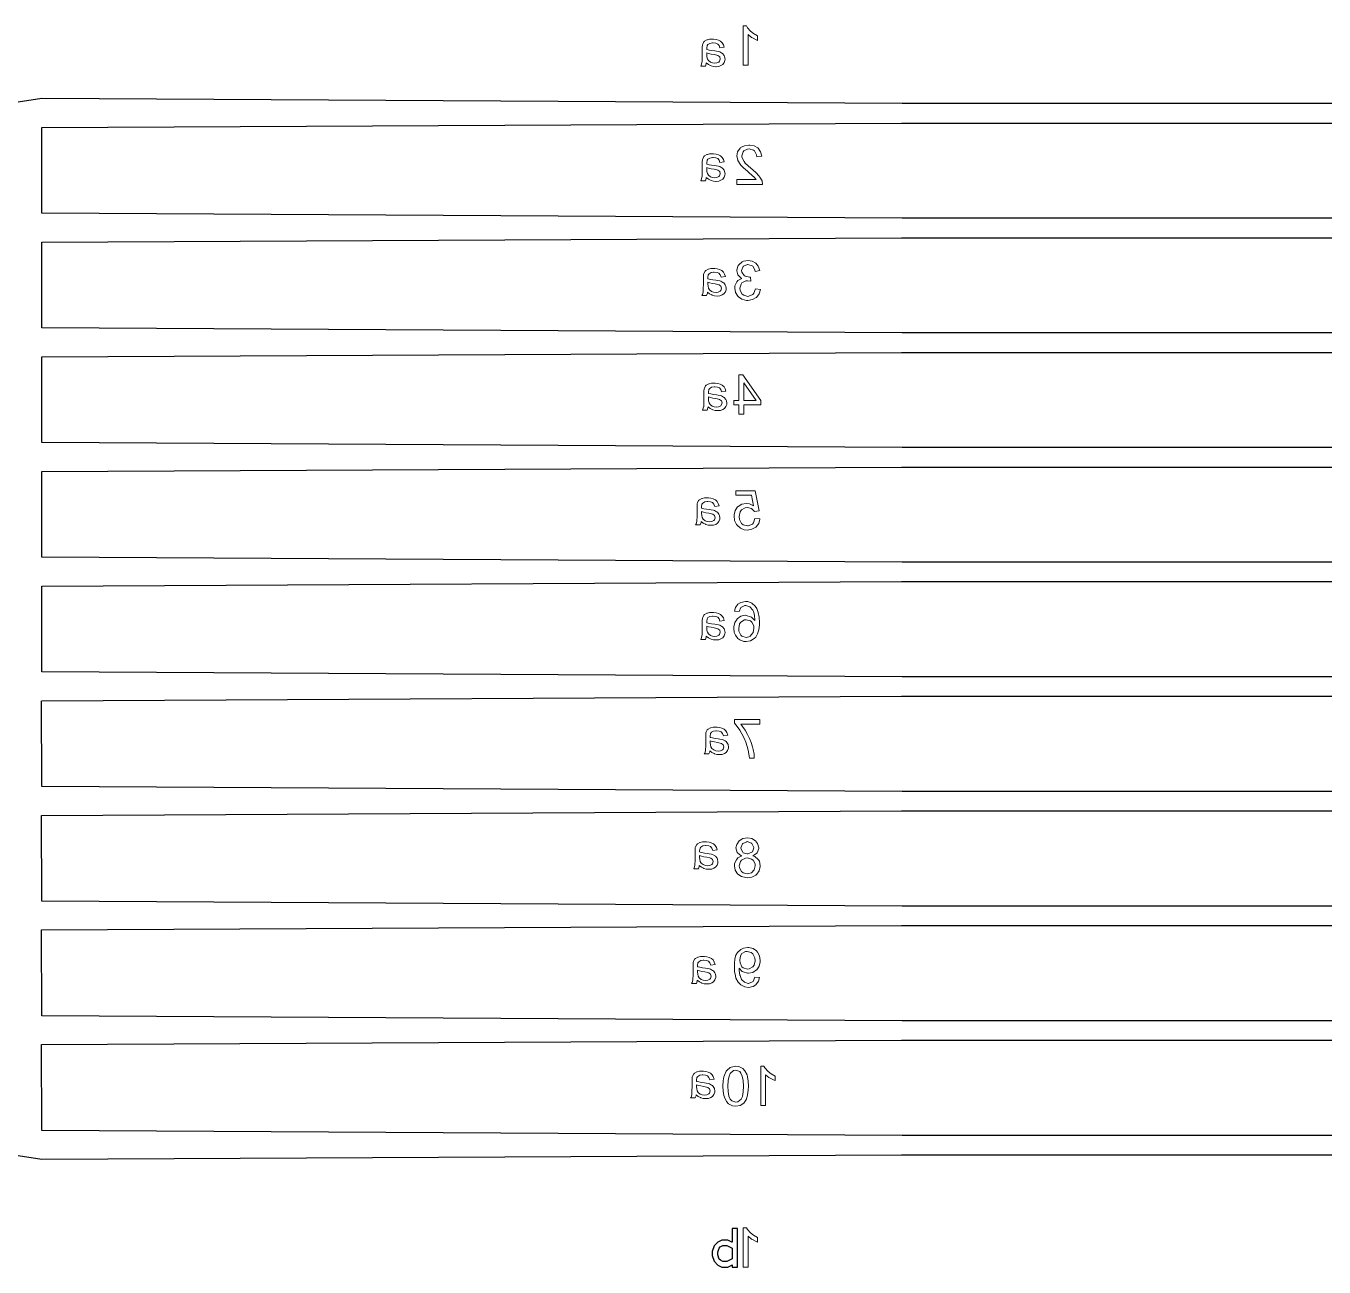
# Model space of a CAD drawing. Header units: millimetres. Extents: x 1762 to 23394, y 1311 to 16310.
# Drawn here: x 16381 to 18372, y 13561 to 15464 of the extents above; entities that cross this region are included whole.
import ezdxf

# ---------------------------------------------------------------- set-up
doc = ezdxf.new("R2010")
doc.units = ezdxf.units.MM
for name, color, linetype in [('2-LIGHT', 80, 'Continuous'), ('3-DARK', 5, 'Continuous'), ('4-LIGHT', 51, 'Continuous')]:
    doc.layers.add(name, color=color, linetype=linetype)

msp = doc.modelspace()

# ---------------------------------------------------------------- linework, layer by layer
at = {"layer": '2-LIGHT', "lineweight": 0}
for points in [[(17487.9, 15461.6), (17492.8, 15456.2), (17497.3, 15452.7), (17503.5, 15449.2), (17503.5, 15442.2), (17502.2, 15442.7), (17495.7, 15446), (17494.4, 15446.8), (17489, 15451.1), (17489, 15404), (17481.5, 15404), (17481.5, 15464.3), (17486.3, 15464.3)], [(17445.7, 15430.7), (17444.4, 15434.1), (17442.3, 15436.6), (17439.5, 15437.9), (17435.2, 15438.3), (17434.3, 15438.3), (17430.3, 15437.6), (17427.4, 15436), (17426.1, 15434.2), (17425.5, 15430.1), (17425.5, 15428.3), (17426.1, 15428.1), (17429.1, 15427.3), (17433, 15426.6), (17437.7, 15426), (17440.5, 15425.6), (17443.8, 15425), (17445.4, 15424.4), (17448.7, 15422.7), (17449.9, 15421.8), (17452.2, 15418.8), (17453, 15417.1), (17453.6, 15413.4), (17453.4, 15411.4), (17452.3, 15408), (17450, 15405.1), (17447.4, 15403.4), (17444, 15402.2), (17439.8, 15401.8), (17439.7, 15401.8), (17435.9, 15402.2), (17432.3, 15403.2), (17431.4, 15403.5), (17428.3, 15405.2), (17424.9, 15407.7), (17424.7, 15406.3), (17423.6, 15402.7), (17416.4, 15402.7), (17417.1, 15404), (17418.2, 15407.6), (17418.2, 15407.8), (17418.4, 15410.3), (17418.6, 15414.3), (17418.6, 15419.6), (17418.6, 15428.8), (17418.7, 15431.9), (17419, 15435.1), (17419.4, 15436.5), (17421.1, 15439.7), (17422.3, 15440.9), (17425.8, 15442.8), (17426.5, 15443), (17430, 15443.8), (17434.2, 15444), (17436, 15444), (17439.9, 15443.5), (17443.4, 15442.6), (17446.7, 15440.9), (17449.4, 15438.5), (17451.2, 15435.4), (17452.4, 15431.5)], [(17441.2, 15407.5), (17444.2, 15409), (17445.2, 15410.1), (17446.3, 15413.5), (17445.4, 15416.8), (17442.6, 15419), (17441, 15419.6), (17436.7, 15420.4), (17432.2, 15421.2), (17428.4, 15422), (17425.5, 15423), (17425.5, 15420.5), (17425.7, 15416.8), (17426.6, 15413.6), (17428.2, 15411.3), (17431.1, 15408.9), (17434.3, 15407.7), (17438.1, 15407.2)], [(17487.9, 13618.9), (17492.8, 13613.5), (17497.3, 13610), (17503.5, 13606.5), (17503.5, 13599.5), (17502.2, 13600.1), (17495.7, 13603.3), (17494.4, 13604.1), (17489, 13608.4), (17489, 13561.3), (17481.5, 13561.3), (17481.5, 13621.6), (17486.3, 13621.6)]]:
    msp.add_lwpolyline(points, close=True, dxfattribs=at)
at = {"layer": '2-LIGHT'}
for points in [[(19906.4, 15269), (19883.6, 15322.8), (19883.6, 15322.8, 0.297874), (19788, 15386.8), (19788, 15386.8), (19718.6, 15387.5), (18769.3, 15387.5, 0.414202), (18763.3, 15381.5), (18763.3, 15375.5), (18415.9, 15375.5, 0.414214), (18409.9, 15369.5), (18409.9, 15345.4), (17725, 15345.4), (16405.9, 15353.1), (11520.9, 14598.3, -0.038341)], [(11520.9, 14481.3), (16405.9, 13726.5), (17724.3, 13733.2), (18409.9, 13733.2), (18409.9, 13733.2), (18409.9, 13709.1, 0.414214), (18415.9, 13703.1), (18763.3, 13703.1), (18763.3, 13697.1, 0.414202), (18769.3, 13691.1), (19718.6, 13691.1), (19788, 13691.8), (19788, 13691.8, 0.297874), (19883.6, 13755.7), (19883.6, 13755.7), (19906.4, 13809.5, 0.297847), (20091.6, 13931), (20091.6, 13931, -0.298237), (20174.1, 13985, 0.399114), (20725.7, 14512.7), (21839.9, 14482)]]:
    msp.add_lwpolyline(points, format="xyb", dxfattribs=at)
for points in [[(17434.1, 13578.9), (17436.9, 13570.3), (17442.8, 13564.3), (17448.9, 13561.3), (17457.9, 13561.3), (17464, 13564.3), (17464.3, 13564.6), (17464.3, 13561.3), (17472.8, 13561.3), (17472.8, 13620.2), (17464.3, 13620.2), (17464.3, 13599.3), (17464, 13599.6), (17457.9, 13602.6), (17448.9, 13602.6), (17442.8, 13599.6), (17436.9, 13593.6), (17434.1, 13584.9)], [(17442.5, 13579.9), (17442.5, 13584), (17444.7, 13590.4), (17446.3, 13592.1), (17450.4, 13594.1), (17456.5, 13594.1), (17464.3, 13590.2), (17464.3, 13573.7), (17456.5, 13569.8), (17450.4, 13569.8), (17446.4, 13571.8), (17444.7, 13573.5)]]:
    msp.add_lwpolyline(points, close=True, dxfattribs=at)
at = {"layer": '3-DARK'}
for points in [[(18409.9, 15169.6), (17725, 15169.6), (16405.9, 15177.3), (16405.9, 15308.7), (17724.3, 15315.4), (18409.9, 15315.4)], [(16405.9, 15132.9), (17724.3, 15139.6), (18409.9, 15139.6)], [(18409.9, 14993.8), (17725, 14993.8), (16405.9, 15001.5), (16405.9, 15001.5), (16406, 15132.9)], [(18409.9, 14818), (17725, 14818), (16405.9, 14825.7), (16405.9, 14825.7), (16405.9, 14957.1)], [(16406, 14957.1), (17724.3, 14963.8), (18409.9, 14963.8)], [(16405.9, 14781.3), (17724.3, 14788), (18409.9, 14788)], [(18409.9, 14642.2), (17725, 14642.2), (16405.9, 14649.9), (16405.9, 14649.9), (16406, 14781.3)], [(18409.9, 14466.4), (17725, 14466.4), (16405.9, 14474.1), (16405.9, 14474.1), (16405.9, 14605.5)], [(16406, 14605.5), (17724.3, 14612.2), (18409.9, 14612.2)], [(18409.9, 14114.8), (17725, 14114.8), (16405.9, 14122.5), (16405.9, 14122.5), (16405.2, 14253.9), (16405.2, 14253.9), (17724.3, 14260.6), (18409.9, 14260.6)], [(18409.9, 13939), (17725, 13939), (16405.9, 13946.7), (16405.9, 13946.7), (16405.2, 14078.1), (16405.2, 14078.1), (17724.3, 14084.8), (18409.9, 14084.8)], [(18409.9, 13763.2), (17725, 13763.2), (16405.9, 13770.9), (16405.9, 13770.9), (16405.2, 13902.3), (16405.2, 13902.3), (17724.3, 13909), (18409.9, 13909)]]:
    msp.add_lwpolyline(points, dxfattribs=at)
at = {"layer": '3-DARK', "linetype": 'Continuous'}
for points in [[(16405.9, 14429.7), (17724.3, 14436.4), (18409.9, 14436.4)], [(18409.9, 14290.6), (17725, 14290.6), (16405.9, 14298.3), (16405.9, 14298.3), (16405.2, 14429.7)]]:
    msp.add_lwpolyline(points, dxfattribs=at)
at = {"layer": '4-LIGHT', "lineweight": 0}
for points in [[(17498.4, 15280.7), (17504.1, 15277.4), (17504.6, 15276.9), (17508.1, 15271.5), (17510, 15264.5), (17502.2, 15263.7), (17501.9, 15266.7), (17499, 15272.6), (17497.3, 15273.9), (17490.6, 15275.8), (17488.2, 15275.5), (17482.3, 15272.6), (17481.5, 15271.5), (17479.3, 15265.3), (17479.6, 15262.9), (17482.8, 15256.4), (17484.7, 15254), (17489.5, 15249.4), (17496, 15243.8), (17501.1, 15239.2), (17505.4, 15234.6), (17507, 15232.5), (17510.5, 15226.6), (17511.3, 15221.4), (17471.5, 15221.4), (17471.5, 15228.7), (17501.1, 15228.7), (17497.9, 15232.7), (17495.7, 15234.6), (17489.5, 15240.3), (17487.9, 15241.4), (17482, 15246.7), (17478, 15250.8), (17476.6, 15252.4), (17473.1, 15258.1), (17473.1, 15258.3), (17471.8, 15265.1), (17472.9, 15271.5), (17476.6, 15276.9), (17477.4, 15277.7), (17483.3, 15280.7), (17490.3, 15281.7), (17491.4, 15281.7)], [(17445.7, 15254.9), (17444.4, 15258.3), (17442.3, 15260.8), (17439.5, 15262.1), (17435.2, 15262.5), (17434.3, 15262.5), (17430.3, 15261.8), (17427.4, 15260.2), (17426.1, 15258.4), (17425.5, 15254.3), (17425.5, 15252.5), (17426.1, 15252.3), (17429.1, 15251.5), (17433, 15250.8), (17437.7, 15250.2), (17440.5, 15249.8), (17443.8, 15249.2), (17445.4, 15248.6), (17448.7, 15246.9), (17449.9, 15246), (17452.2, 15243), (17453, 15241.3), (17453.6, 15237.6), (17453.4, 15235.6), (17452.3, 15232.2), (17450, 15229.3), (17447.4, 15227.6), (17444, 15226.4), (17439.8, 15226), (17439.7, 15226), (17435.9, 15226.4), (17432.3, 15227.4), (17431.4, 15227.7), (17428.3, 15229.4), (17424.9, 15231.9), (17424.7, 15230.5), (17423.6, 15226.9), (17416.4, 15226.9), (17417.1, 15228.2), (17418.2, 15231.8), (17418.2, 15232), (17418.4, 15234.5), (17418.6, 15238.5), (17418.6, 15243.8), (17418.6, 15253), (17418.7, 15256.1), (17419, 15259.3), (17419.4, 15260.7), (17421.1, 15263.9), (17422.3, 15265.1), (17425.8, 15267), (17426.5, 15267.2), (17430, 15268), (17434.2, 15268.2), (17436, 15268.2), (17439.9, 15267.7), (17443.4, 15266.8), (17446.7, 15265.1), (17449.4, 15262.7), (17451.2, 15259.6), (17452.4, 15255.7)], [(17441.2, 15231.7), (17444.2, 15233.2), (17445.2, 15234.3), (17446.3, 15237.7), (17445.4, 15241), (17442.6, 15243.2), (17441, 15243.8), (17436.7, 15244.6), (17432.2, 15245.4), (17428.4, 15246.2), (17425.5, 15247.2), (17425.5, 15244.7), (17425.7, 15241), (17426.6, 15237.8), (17428.2, 15235.5), (17431.1, 15233.1), (17434.3, 15231.9), (17438.1, 15231.4)], [(17447.5, 15079.1), (17446.2, 15082.5), (17444.1, 15085), (17441.3, 15086.3), (17437, 15086.7), (17436.1, 15086.7), (17432.1, 15086), (17429.2, 15084.4), (17427.9, 15082.6), (17427.3, 15078.5), (17427.3, 15076.7), (17427.9, 15076.5), (17430.9, 15075.7), (17434.8, 15075), (17439.5, 15074.4), (17442.2, 15074), (17445.6, 15073.4), (17447.1, 15072.8), (17450.4, 15071.1), (17451.6, 15070.2), (17454, 15067.2), (17454.7, 15065.5), (17455.3, 15061.8), (17455.2, 15059.8), (17454.1, 15056.4), (17451.8, 15053.5), (17449.2, 15051.8), (17445.8, 15050.6), (17441.6, 15050.2), (17441.5, 15050.2), (17437.6, 15050.6), (17434, 15051.6), (17433.2, 15051.9), (17430, 15053.6), (17426.7, 15056.1), (17426.5, 15054.7), (17425.4, 15051.1), (17418.2, 15051.1), (17418.9, 15052.4), (17419.9, 15056), (17420, 15056.2), (17420.2, 15058.7), (17420.3, 15062.7), (17420.4, 15068), (17420.4, 15077.2), (17420.4, 15080.3), (17420.7, 15083.5), (17421.1, 15084.9), (17422.9, 15088.2), (17424, 15089.3), (17427.6, 15091.2), (17428.3, 15091.4), (17431.8, 15092.2), (17436, 15092.4), (17437.8, 15092.4), (17441.7, 15091.9), (17445.2, 15091), (17448.5, 15089.3), (17451.2, 15086.9), (17453, 15083.9), (17454.2, 15080)], [(17495.7, 15044.6), (17488.7, 15043.5), (17486.3, 15043.5), (17479.6, 15045.1), (17474.2, 15048.9), (17473.4, 15049.7), (17469.6, 15055.6), (17468.5, 15062.1), (17468.8, 15065.8), (17471.5, 15071.8), (17473.4, 15073.9), (17479.6, 15076.9), (17478.5, 15077.4), (17473.7, 15082), (17473.1, 15082.5), (17471.5, 15089), (17471.5, 15090.3), (17473.7, 15096.8), (17474.5, 15098.1), (17479.9, 15102.7), (17482, 15103.5), (17489, 15104.6), (17495.2, 15103.8), (17500.8, 15100.6), (17504.6, 15096), (17507, 15089.3), (17499.8, 15087.9), (17499.2, 15090.3), (17496, 15096), (17495.2, 15096.5), (17488.7, 15098.7), (17487.9, 15098.7), (17481.7, 15096), (17481.2, 15095.5), (17479, 15089.3), (17479.3, 15086.8), (17482.8, 15081.7), (17484.4, 15080.6), (17491.2, 15079.3), (17492.5, 15079.3), (17493.3, 15072.8), (17487.9, 15073.7), (17485.5, 15073.4), (17479.6, 15070.4), (17478.2, 15068.5), (17476.4, 15062.1), (17476.6, 15058.8), (17479.9, 15053.2), (17482.3, 15051.3), (17488.7, 15049.4), (17490.1, 15049.7), (17496, 15052.4), (17497.9, 15054.3), (17500.3, 15061.3), (17507.8, 15060.2), (17506, 15053.5), (17501.7, 15048.1), (17501.4, 15047.8)], [(17442.9, 15055.9), (17446, 15057.4), (17447, 15058.5), (17448.1, 15062), (17447.1, 15065.2), (17444.4, 15067.4), (17442.8, 15068), (17438.5, 15068.8), (17433.9, 15069.6), (17430.2, 15070.4), (17427.3, 15071.4), (17427.3, 15068.9), (17427.5, 15065.2), (17428.4, 15062.1), (17429.9, 15059.7), (17432.9, 15057.3), (17436.1, 15056.1), (17439.9, 15055.6)], [(17448.4, 14903.3), (17447.1, 14906.7), (17445, 14909.2), (17442.1, 14910.5), (17437.9, 14910.9), (17436.9, 14910.9), (17433, 14910.2), (17430.1, 14908.6), (17428.8, 14906.8), (17428.1, 14902.7), (17428.2, 14900.9), (17428.8, 14900.7), (17431.8, 14900), (17435.7, 14899.2), (17440.4, 14898.6), (17443.1, 14898.2), (17446.4, 14897.6), (17448, 14897), (17451.3, 14895.3), (17452.5, 14894.4), (17454.9, 14891.4), (17455.6, 14889.7), (17456.2, 14886), (17456.1, 14884), (17454.9, 14880.6), (17452.7, 14877.7), (17450.1, 14876), (17446.6, 14874.8), (17442.5, 14874.4), (17442.4, 14874.4), (17438.5, 14874.8), (17434.9, 14875.8), (17434.1, 14876.1), (17430.9, 14877.8), (17427.6, 14880.3), (17427.4, 14878.9), (17426.3, 14875.3), (17419.1, 14875.3), (17419.7, 14876.6), (17420.8, 14880.2), (17420.9, 14880.4), (17421.1, 14882.9), (17421.2, 14886.9), (17421.3, 14892.2), (17421.3, 14901.4), (17421.3, 14904.5), (17421.6, 14907.7), (17422, 14909.1), (17423.7, 14912.4), (17424.9, 14913.5), (17428.5, 14915.4), (17429.2, 14915.6), (17432.6, 14916.4), (17436.9, 14916.6), (17438.7, 14916.6), (17442.6, 14916.1), (17446, 14915.2), (17449.4, 14913.5), (17452.1, 14911.1), (17453.9, 14908.1), (17455, 14904.2)], [(17480.9, 14929.1), (17508.4, 14890.1), (17508.4, 14883.3), (17482.5, 14883.3), (17482.5, 14869.1), (17475, 14869.1), (17475, 14883.3), (17466.9, 14883.3), (17466.9, 14890.1), (17475, 14890.1), (17475, 14929.1)], [(17482.5, 14917.2), (17482.5, 14890.1), (17501.1, 14890.1)], [(17443.8, 14880.1), (17446.9, 14881.6), (17447.9, 14882.7), (17449, 14886.2), (17448, 14889.4), (17445.3, 14891.6), (17443.7, 14892.2), (17439.4, 14893), (17434.8, 14893.8), (17431.1, 14894.6), (17428.2, 14895.6), (17428.2, 14893.1), (17428.4, 14889.4), (17429.3, 14886.3), (17430.8, 14883.9), (17433.8, 14881.5), (17436.9, 14880.3), (17440.8, 14879.8)], [(17437.7, 14727.4), (17436.5, 14730.8), (17434.3, 14733.4), (17431.5, 14734.6), (17427.3, 14735.1), (17426.3, 14735.1), (17422.4, 14734.4), (17419.4, 14732.8), (17418.2, 14730.9), (17417.5, 14726.9), (17417.6, 14725.1), (17418.2, 14724.9), (17421.2, 14724.1), (17425, 14723.4), (17429.7, 14722.7), (17432.5, 14722.4), (17435.8, 14721.7), (17437.4, 14721.2), (17440.7, 14719.5), (17441.9, 14718.6), (17444.3, 14715.6), (17445, 14713.9), (17445.6, 14710.1), (17445.5, 14708.2), (17444.3, 14704.7), (17442, 14701.9), (17439.5, 14700.1), (17436, 14698.9), (17431.9, 14698.6), (17431.8, 14698.6), (17427.9, 14698.9), (17424.3, 14699.9), (17423.5, 14700.2), (17420.3, 14702), (17417, 14704.5), (17416.8, 14703.1), (17415.6, 14699.5), (17408.5, 14699.5), (17409.1, 14700.7), (17410.2, 14704.3), (17410.3, 14704.6), (17410.5, 14707.1), (17410.6, 14711.1), (17410.6, 14716.4), (17410.6, 14725.5), (17410.7, 14728.7), (17411, 14731.8), (17411.4, 14733.3), (17413.1, 14736.5), (17414.3, 14737.7), (17417.9, 14739.5), (17418.6, 14739.8), (17422, 14740.5), (17426.3, 14740.8), (17428.1, 14740.7), (17432, 14740.3), (17435.4, 14739.3), (17438.8, 14737.7), (17441.4, 14735.3), (17443.2, 14732.2), (17444.4, 14728.3)], [(17494.9, 14692.5), (17487.9, 14691.4), (17483.1, 14691.9), (17477.2, 14694.4), (17472, 14698.9), (17471.2, 14700), (17468.3, 14705.9), (17467.5, 14712.9), (17467.5, 14714.8), (17469.1, 14721.5), (17472.9, 14726.9), (17473.7, 14727.7), (17479.3, 14731.2), (17486, 14732.3), (17490.9, 14731.5), (17497.3, 14728.5), (17494.1, 14744.7), (17470.2, 14744.7), (17470.2, 14751.7), (17500, 14751.7), (17505.7, 14721), (17499, 14719.9), (17494.4, 14724.2), (17487.9, 14725.8), (17484.4, 14725.3), (17478.8, 14722.1), (17476.6, 14719.1), (17475.3, 14712.1), (17475.8, 14707.3), (17478.8, 14701.6), (17481.5, 14699.5), (17487.9, 14697.6), (17489.3, 14697.6), (17495.5, 14700.5), (17497.1, 14702.2), (17499.5, 14708.9), (17507, 14708.3), (17507, 14708.1), (17505.2, 14701.4), (17501.1, 14696.2), (17500.6, 14695.7)], [(17433.2, 14704.2), (17436.3, 14705.8), (17437.2, 14706.9), (17438.3, 14710.3), (17437.4, 14713.6), (17434.7, 14715.8), (17433, 14716.3), (17428.7, 14717.1), (17424.2, 14717.9), (17420.4, 14718.8), (17417.6, 14719.8), (17417.6, 14717.2), (17417.8, 14713.6), (17418.7, 14710.4), (17420.2, 14708), (17423.2, 14705.7), (17426.3, 14704.4), (17430.2, 14703.9)], [(17500.6, 14527.2), (17498.2, 14524.8), (17492.5, 14521.5), (17485.8, 14520.4), (17482.3, 14520.7), (17476.1, 14523.1), (17473.4, 14525), (17469.4, 14530.4), (17467.7, 14534.2), (17466.9, 14540.9), (17466.9, 14542.8), (17468.5, 14549.5), (17472, 14554.9), (17472.3, 14555.4), (17478, 14559.2), (17484.7, 14560.6), (17486, 14560.3), (17492.8, 14558.4), (17494.4, 14557.6), (17499.2, 14552.5), (17499.2, 14552.8), (17498.7, 14560.6), (17497.1, 14566.2), (17496, 14568.6), (17491.7, 14573.8), (17485.5, 14575.6), (17483.9, 14575.6), (17478, 14572.7), (17478, 14572.4), (17475.3, 14566.2), (17468, 14566.8), (17469.6, 14572.4), (17473.4, 14577.8), (17478, 14580.5), (17485, 14581.8), (17488.7, 14581.6), (17494.9, 14579.1), (17500, 14574.8), (17502.5, 14570.8), (17504.6, 14565.1), (17506, 14557.9), (17506.5, 14549.5), (17506.5, 14546), (17505.4, 14538.2), (17503.5, 14532)], [(17445.7, 14551.7), (17444.4, 14555.1), (17442.3, 14557.6), (17439.5, 14558.9), (17435.2, 14559.3), (17434.3, 14559.3), (17430.3, 14558.6), (17427.4, 14557), (17426.1, 14555.2), (17425.5, 14551.1), (17425.5, 14549.3), (17426.1, 14549.1), (17429.1, 14548.3), (17433, 14547.6), (17437.7, 14547), (17440.5, 14546.6), (17443.8, 14546), (17445.4, 14545.4), (17448.7, 14543.7), (17449.9, 14542.8), (17452.2, 14539.8), (17453, 14538.1), (17453.6, 14534.4), (17453.4, 14532.4), (17452.3, 14529), (17450, 14526.1), (17447.4, 14524.4), (17444, 14523.2), (17439.8, 14522.8), (17439.7, 14522.8), (17435.9, 14523.2), (17432.3, 14524.2), (17431.4, 14524.5), (17428.3, 14526.2), (17424.9, 14528.7), (17424.7, 14527.3), (17423.6, 14523.7), (17416.4, 14523.7), (17417.1, 14525), (17418.2, 14528.6), (17418.2, 14528.8), (17418.4, 14531.3), (17418.6, 14535.3), (17418.6, 14540.6), (17418.6, 14549.8), (17418.7, 14552.9), (17419, 14556.1), (17419.4, 14557.5), (17421.1, 14560.8), (17422.3, 14561.9), (17425.8, 14563.8), (17426.5, 14564), (17430, 14564.8), (17434.2, 14565), (17436, 14565), (17439.9, 14564.5), (17443.4, 14563.6), (17446.7, 14561.9), (17449.4, 14559.5), (17451.2, 14556.5), (17452.4, 14552.6)], [(17483.3, 14553.6), (17477.7, 14550.3), (17475.8, 14547.4), (17474.5, 14540.6), (17475, 14536.1), (17477.7, 14530.4), (17479.6, 14528.5), (17485.8, 14526.6), (17492, 14528.3), (17492, 14528.5), (17496.3, 14533.6), (17496.5, 14534.2), (17497.9, 14540.9), (17497.6, 14544.7), (17494.7, 14550.3), (17492.5, 14551.9), (17486, 14553.8)], [(17441.2, 14528.5), (17444.2, 14530), (17445.2, 14531.1), (17446.3, 14534.6), (17445.4, 14537.8), (17442.6, 14540), (17441, 14540.6), (17436.7, 14541.4), (17432.2, 14542.2), (17428.4, 14543), (17425.5, 14544), (17425.5, 14541.5), (17425.7, 14537.8), (17426.6, 14534.7), (17428.2, 14532.3), (17431.1, 14529.9), (17434.3, 14528.7), (17438.1, 14528.2)], [(17507, 14400.7), (17507, 14393.7), (17477.7, 14393.7), (17480.4, 14390.2), (17484.4, 14384.5), (17488.2, 14378), (17491.2, 14371.9), (17493.8, 14365.4), (17495.7, 14358.7), (17496.8, 14354.9), (17498.2, 14347.6), (17498.4, 14341.4), (17490.9, 14341.4), (17490.6, 14344.4), (17489.8, 14351.4), (17488.2, 14358.1), (17487.7, 14359.5), (17485.5, 14365.9), (17482.8, 14372.4), (17479.3, 14378.9), (17476.1, 14384.5), (17472, 14390.2), (17468, 14395), (17468, 14400.7)], [(17451, 14375.9), (17449.7, 14379.3), (17447.6, 14381.9), (17444.8, 14383.1), (17440.5, 14383.6), (17439.6, 14383.6), (17435.7, 14382.9), (17432.7, 14381.2), (17431.5, 14379.4), (17430.8, 14375.3), (17430.9, 14373.6), (17431.5, 14373.4), (17434.5, 14372.6), (17438.3, 14371.8), (17443, 14371.2), (17445.8, 14370.8), (17449.1, 14370.2), (17450.7, 14369.7), (17454, 14367.9), (17455.2, 14367), (17457.6, 14364), (17458.3, 14362.3), (17458.9, 14358.6), (17458.7, 14356.7), (17457.6, 14353.2), (17455.3, 14350.3), (17452.8, 14348.6), (17449.3, 14347.4), (17445.1, 14347.1), (17445, 14347.1), (17441.2, 14347.4), (17437.6, 14348.4), (17436.7, 14348.7), (17433.6, 14350.4), (17430.3, 14353), (17430.1, 14351.5), (17428.9, 14348), (17421.8, 14348), (17422.4, 14349.2), (17423.5, 14352.8), (17423.5, 14353.1), (17423.7, 14355.6), (17423.9, 14359.5), (17423.9, 14364.9), (17423.9, 14374), (17424, 14377.1), (17424.3, 14380.3), (17424.7, 14381.7), (17426.4, 14385), (17427.6, 14386.1), (17431.2, 14388), (17431.8, 14388.2), (17435.3, 14389), (17439.6, 14389.2), (17441.3, 14389.2), (17445.2, 14388.7), (17448.7, 14387.8), (17452.1, 14386.1), (17454.7, 14383.7), (17456.5, 14380.7), (17457.7, 14376.8)], [(17446.5, 14352.7), (17449.5, 14354.2), (17450.5, 14355.3), (17451.6, 14358.8), (17450.7, 14362), (17448, 14364.3), (17446.3, 14364.8), (17442, 14365.6), (17437.5, 14366.4), (17433.7, 14367.2), (17430.9, 14368.2), (17430.9, 14365.7), (17431.1, 14362), (17431.9, 14358.9), (17433.5, 14356.5), (17436.4, 14354.1), (17439.6, 14352.9), (17443.5, 14352.4)], [(17506.2, 14183.4), (17507.6, 14176.7), (17507.6, 14175.6), (17506, 14168.9), (17502.2, 14163.5), (17500.6, 14162.1), (17494.9, 14159.2), (17487.7, 14158.1), (17485.5, 14158.4), (17478.8, 14160), (17473.4, 14163.5), (17472.9, 14164), (17469.1, 14169.7), (17468, 14176.4), (17468.3, 14179.9), (17471, 14185.8), (17473.1, 14188.5), (17479.3, 14191.8), (17477.7, 14192.3), (17472.6, 14196.6), (17472.3, 14197.1), (17470.4, 14203.9), (17471.5, 14209.3), (17475.3, 14214.9), (17480.9, 14218.4), (17487.9, 14219.5), (17494.9, 14218.4), (17500.3, 14214.9), (17503.5, 14210.6), (17505.2, 14204.1), (17505.2, 14203.1), (17503, 14196.6), (17501.9, 14195.5), (17496, 14191.8), (17499.5, 14190.7), (17504.6, 14186.4)], [(17434.8, 14200), (17433.5, 14203.4), (17431.4, 14206), (17428.6, 14207.2), (17424.3, 14207.7), (17423.4, 14207.7), (17419.4, 14207), (17416.5, 14205.3), (17415.2, 14203.5), (17414.6, 14199.5), (17414.6, 14197.7), (17415.2, 14197.5), (17418.2, 14196.7), (17422.1, 14196), (17426.8, 14195.3), (17429.5, 14195), (17432.9, 14194.3), (17434.4, 14193.8), (17437.7, 14192), (17438.9, 14191.2), (17441.3, 14188.1), (17442, 14186.5), (17442.6, 14182.7), (17442.5, 14180.8), (17441.4, 14177.3), (17439.1, 14174.4), (17436.5, 14172.7), (17433.1, 14171.5), (17428.9, 14171.2), (17428.8, 14171.2), (17424.9, 14171.5), (17421.3, 14172.5), (17420.5, 14172.8), (17417.3, 14174.5), (17414, 14177.1), (17413.8, 14175.6), (17412.7, 14172.1), (17405.5, 14172.1), (17406.2, 14173.3), (17407.2, 14176.9), (17407.3, 14177.2), (17407.5, 14179.7), (17407.6, 14183.6), (17407.7, 14189), (17407.7, 14198.1), (17407.7, 14201.2), (17408, 14204.4), (17408.4, 14205.8), (17410.2, 14209.1), (17411.3, 14210.2), (17414.9, 14212.1), (17415.6, 14212.4), (17419.1, 14213.1), (17423.3, 14213.4), (17425.1, 14213.3), (17429, 14212.9), (17432.5, 14211.9), (17435.8, 14210.2), (17438.5, 14207.9), (17440.3, 14204.8), (17441.5, 14200.9)], [(17486.8, 14213.3), (17480.9, 14210.6), (17480.4, 14210.1), (17478, 14203.9), (17478, 14203.3), (17480.7, 14197.4), (17481.5, 14196.6), (17487.7, 14194.7), (17488.7, 14194.7), (17494.9, 14197.4), (17495.5, 14197.9), (17497.6, 14204.1), (17497.6, 14204.7), (17494.7, 14210.6), (17494.1, 14211.4), (17487.7, 14213.6)], [(17430.2, 14176.8), (17433.3, 14178.4), (17434.3, 14179.4), (17435.4, 14182.9), (17434.4, 14186.2), (17431.7, 14188.4), (17430.1, 14188.9), (17425.8, 14189.7), (17421.2, 14190.5), (17417.5, 14191.4), (17414.6, 14192.3), (17414.6, 14189.8), (17414.8, 14186.2), (17415.7, 14183), (17417.2, 14180.6), (17420.2, 14178.3), (17423.4, 14177), (17427.2, 14176.5)], [(17494.1, 14165.9), (17498.4, 14170.5), (17500, 14176.7), (17499.8, 14179.4), (17496.5, 14185), (17494.4, 14186.9), (17487.9, 14188.5), (17485, 14188.3), (17479, 14185), (17477.2, 14182.9), (17475.5, 14176.4), (17475.8, 14173.5), (17479, 14167.8), (17481.2, 14165.9), (17487.7, 14164.3)], [(17431.7, 14024.2), (17430.4, 14027.6), (17428.3, 14030.2), (17425.4, 14031.4), (17421.2, 14031.9), (17420.2, 14031.9), (17416.3, 14031.2), (17413.4, 14029.5), (17412.1, 14027.7), (17411.4, 14023.6), (17411.5, 14021.9), (17412.1, 14021.7), (17415.1, 14020.9), (17419, 14020.1), (17423.7, 14019.5), (17426.4, 14019.1), (17429.7, 14018.5), (17431.3, 14018), (17434.6, 14016.2), (17435.8, 14015.3), (17438.2, 14012.3), (17438.9, 14010.6), (17439.5, 14006.9), (17439.4, 14005), (17438.2, 14001.5), (17436, 13998.6), (17433.4, 13996.9), (17429.9, 13995.7), (17425.8, 13995.4), (17425.7, 13995.4), (17421.8, 13995.7), (17418.2, 13996.7), (17417.4, 13997), (17414.2, 13998.7), (17410.9, 14001.3), (17410.7, 13999.8), (17409.6, 13996.3), (17402.4, 13996.3), (17403, 13997.5), (17404.1, 14001.1), (17404.2, 14001.4), (17404.4, 14003.9), (17404.5, 14007.8), (17404.6, 14013.2), (17404.6, 14022.3), (17404.6, 14025.4), (17404.9, 14028.6), (17405.3, 14030), (17407, 14033.3), (17408.2, 14034.4), (17411.8, 14036.3), (17412.5, 14036.5), (17415.9, 14037.3), (17420.2, 14037.5), (17422, 14037.5), (17425.9, 14037), (17429.3, 14036.1), (17432.7, 14034.4), (17435.4, 14032.1), (17437.1, 14029), (17438.3, 14025.1)], [(17503.5, 14044.2), (17506.5, 14038.3), (17507.3, 14031.3), (17507.3, 14029.2), (17505.7, 14022.4), (17502.2, 14017), (17501.9, 14016.8), (17496.3, 14013), (17489.5, 14011.7), (17487.9, 14011.7), (17481.5, 14013.8), (17480.1, 14014.6), (17475.3, 14019.5), (17475.3, 14016), (17476.4, 14009), (17476.6, 14008.4), (17479, 14002), (17483.3, 13997.9), (17489.3, 13996.3), (17489.5, 13996.3), (17495.7, 13998.5), (17496.5, 13999.3), (17499.2, 14005.7), (17506.2, 14005.2), (17504.9, 13999.6), (17500.8, 13994.2), (17496.5, 13991.5), (17489.5, 13990.1), (17483.9, 13990.9), (17478, 13993.9), (17473.9, 13997.9), (17470.4, 14004.1), (17469.4, 14007.9), (17468.3, 14014.6), (17468, 14022.4), (17468, 14026.5), (17468.8, 14033.7), (17470.4, 14039.4), (17472.9, 14043.7), (17478, 14048.3), (17481.7, 14050.4), (17488.5, 14051.5), (17490.1, 14051.5), (17496.5, 14049.9), (17501.9, 14045.9)], [(17485.2, 14045), (17479.6, 14041.8), (17477.4, 14038.6), (17476.1, 14031.6), (17476.6, 14027.5), (17479.3, 14021.6), (17481.5, 14020), (17487.9, 14018.1), (17490.6, 14018.4), (17496.3, 14021.6), (17498.2, 14024.3), (17499.8, 14031), (17499.2, 14035.6), (17496.3, 14041.5), (17493.8, 14043.4), (17487.7, 14045.3)], [(17427.1, 14001), (17430.2, 14002.5), (17431.2, 14003.6), (17432.3, 14007.1), (17431.3, 14010.3), (17428.6, 14012.6), (17427, 14013.1), (17422.7, 14013.9), (17418.1, 14014.7), (17414.4, 14015.5), (17411.5, 14016.5), (17411.5, 14014), (17411.7, 14010.3), (17412.6, 14007.2), (17414.1, 14004.8), (17417.1, 14002.4), (17420.2, 14001.2), (17424.1, 14000.7)], [(17430.1, 13848.4), (17428.8, 13851.8), (17426.7, 13854.4), (17423.8, 13855.6), (17419.6, 13856), (17418.7, 13856), (17414.7, 13855.4), (17411.8, 13853.7), (17410.5, 13851.9), (17409.9, 13847.8), (17409.9, 13846.1), (17410.5, 13845.9), (17413.5, 13845.1), (17417.4, 13844.3), (17422.1, 13843.7), (17424.8, 13843.3), (17428.1, 13842.7), (17429.7, 13842.2), (17433, 13840.4), (17434.2, 13839.5), (17436.6, 13836.5), (17437.3, 13834.8), (17437.9, 13831.1), (17437.8, 13829.2), (17436.6, 13825.7), (17434.4, 13822.8), (17431.8, 13821.1), (17428.3, 13819.9), (17424.2, 13819.6), (17424.1, 13819.6), (17420.2, 13819.9), (17416.6, 13820.9), (17415.8, 13821.2), (17412.6, 13822.9), (17409.3, 13825.4), (17409.1, 13824), (17408, 13820.5), (17400.8, 13820.5), (17401.4, 13821.7), (17402.5, 13825.3), (17402.6, 13825.5), (17402.8, 13828.1), (17402.9, 13832), (17403, 13837.4), (17403, 13846.5), (17403, 13849.6), (17403.3, 13852.8), (17403.7, 13854.2), (17405.5, 13857.5), (17406.6, 13858.6), (17410.2, 13860.5), (17410.9, 13860.7), (17414.3, 13861.5), (17418.6, 13861.7), (17420.4, 13861.7), (17424.3, 13861.2), (17427.7, 13860.3), (17431.1, 13858.6), (17433.8, 13856.2), (17435.6, 13853.2), (17436.7, 13849.3)], [(17475, 13868.7), (17480.7, 13865.8), (17484.2, 13862.3), (17487.4, 13855.8), (17487.9, 13853.1), (17489, 13846.4), (17489.5, 13838.6), (17489.3, 13832.4), (17488.2, 13825.1), (17486.3, 13818.9), (17483.6, 13814.1), (17482.3, 13812.7), (17476.9, 13809.2), (17469.9, 13807.9), (17464.8, 13808.7), (17459.1, 13811.7), (17455.6, 13815.2), (17452.7, 13821.6), (17451.9, 13824.3), (17450.8, 13830.8), (17450.2, 13838.6), (17450.2, 13839.1), (17450.8, 13846.6), (17451.9, 13852.8), (17452.7, 13855.5), (17455.4, 13861.7), (17456.2, 13862.8), (17461.5, 13867.4), (17462.9, 13867.9), (17469.9, 13869.3)], [(17473.1, 13814.6), (17478.5, 13818.9), (17480.4, 13823), (17481.5, 13829.7), (17482, 13838.6), (17482, 13838.8), (17481.5, 13847.5), (17480.1, 13854.2), (17478, 13858.8), (17476.1, 13860.9), (17469.9, 13863.1), (17466.7, 13862.5), (17461.3, 13858.2), (17459.7, 13854.2), (17458.3, 13847.5), (17458, 13838.6), (17458.3, 13830.2), (17459.4, 13823.5), (17461.3, 13818.9), (17464, 13816.2), (17469.9, 13814.1)], [(17514.6, 13866.6), (17519.7, 13861.2), (17524.3, 13857.7), (17530.5, 13854.2), (17530.5, 13847.2), (17529.1, 13847.7), (17521, 13851.8), (17515.7, 13856.1), (17515.7, 13809), (17508.4, 13809), (17508.4, 13869.3), (17513, 13869.3)], [(17425.5, 13825.2), (17428.6, 13826.7), (17429.6, 13827.8), (17430.7, 13831.3), (17429.7, 13834.5), (17427, 13836.8), (17425.4, 13837.3), (17421.1, 13838.1), (17416.5, 13838.9), (17412.8, 13839.7), (17409.9, 13840.7), (17409.9, 13838.2), (17410.1, 13834.5), (17411, 13831.4), (17412.5, 13829), (17415.5, 13826.6), (17418.7, 13825.4), (17422.5, 13824.9)]]:
    msp.add_lwpolyline(points, close=True, dxfattribs=at)

doc.saveas('drawing.dxf')
